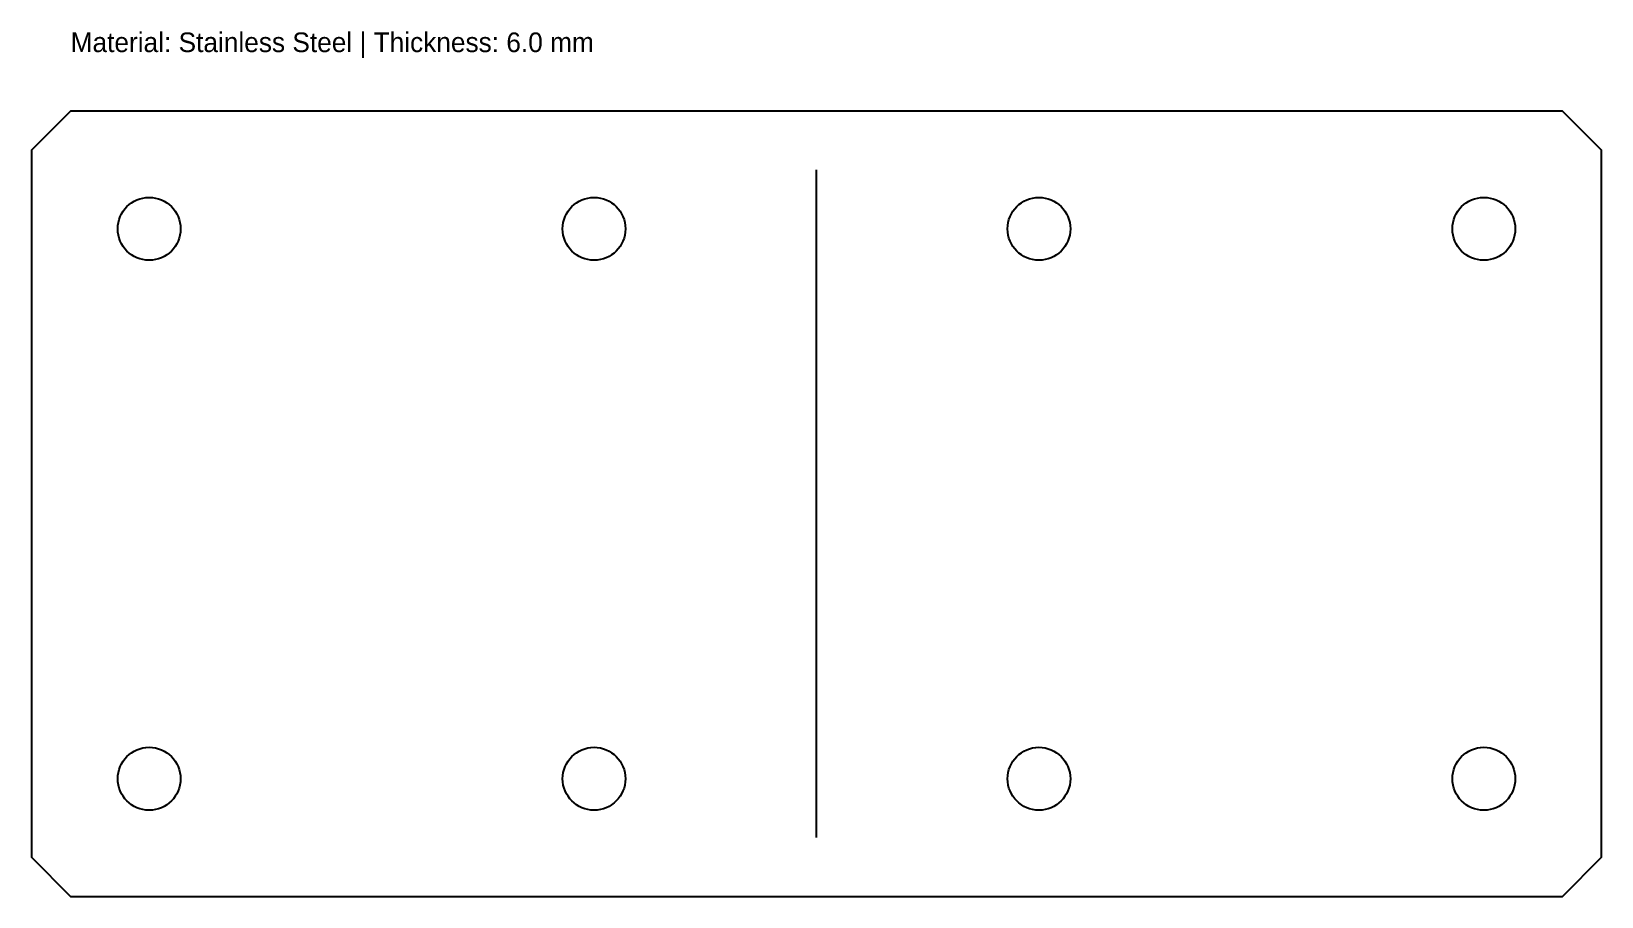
# Model space of a CAD drawing. Header units: metres. Extents: x 0 to 400, y 0 to 220.
import ezdxf

# ---------------------------------------------------------------- set-up
doc = ezdxf.new("R2010")
doc.units = ezdxf.units.M

msp = doc.modelspace()

# ---------------------------------------------------------------- linework, layer by layer
at = {"layer": 'BEND'}
msp.add_line((200, 15), (200, 185), dxfattribs=at)
at = {"layer": 'CUT'}
msp.add_lwpolyline([(10, 0), (390, 0), (400, 10), (400, 190), (390, 200), (10, 200), (0, 190), (0, 10)], close=True, dxfattribs=at)
at = {"layer": 'HOLES'}
for centre in [(30, 170), (143.33, 170), (256.67, 170), (370, 170), (30, 30), (143.33, 30), (256.67, 30), (370, 30)]:
    msp.add_circle(centre, 8, dxfattribs=at)

# ---------------------------------------------------------------- texts
at = {"layer": 'NOTES'}
msp.add_text('Material: Stainless Steel | Thickness: 6.0 mm', height=5, dxfattribs=at).set_placement((10, 215))

doc.saveas('drawing.dxf')
